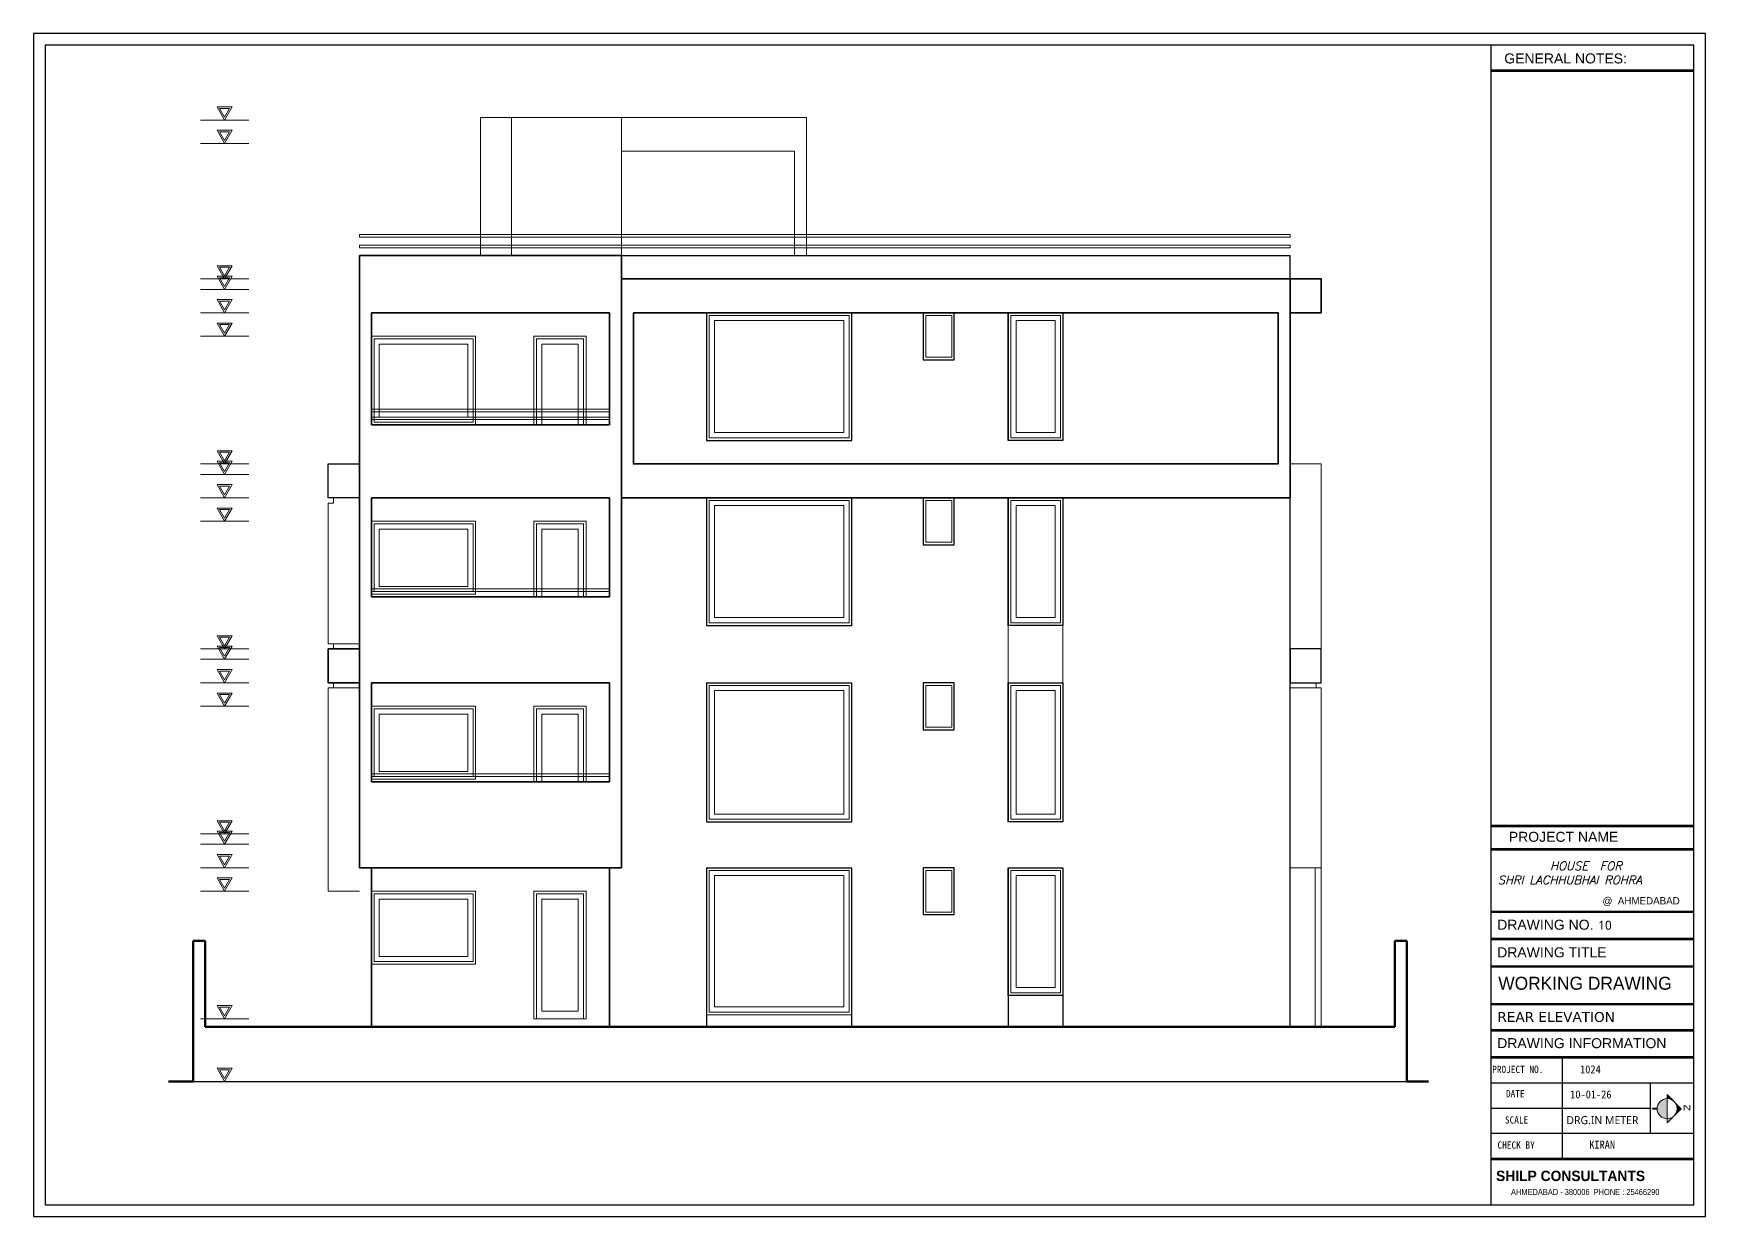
# Model space of a CAD drawing. Extents: x 2450 to 2649, y -7 to 131.
# Drawn here: x 2616.45 to 2648.56, y 6.19 to 28.9 of the extents above; entities that cross this region are included whole.
import ezdxf

# ---------------------------------------------------------------- set-up
doc = ezdxf.new("R2010")
doc.units = 0
doc.header["$MEASUREMENT"] = 0
doc.linetypes.add('1', pattern=[0])
doc.layers.add('A010_FLORES lila', color=181, linetype='Continuous')
for name, color, linetype, lineweight in [('ELE.GROUND LINE - 1', 7, 'Continuous', 70), ('ELEVATION-1', 7, 'Continuous', 35), ('ELEVATION-2', 6, 'Continuous', 30), ('ELEVATION-4', 93, 'Continuous', 18), ('M.S.JALI', 200, 'Continuous', 30), ('NORTH', 1, 'Continuous', 15), ('TEXT', 7, 'Continuous', 13), ('TEXT LVL.', 92, '1', 18), ('TEXT(TITAL)', 213, 'Continuous', 5), ('TITLE-2', 143, 'Continuous', 9), ('WINDOW-LINE', 25, 'Continuous', 9)]:
    doc.layers.add(name, color=color, linetype=linetype, lineweight=lineweight)
for name, color, linetype, lineweight, true_color in [('ELEVATION-3', 7, 'Continuous', 25, 0x3b6978), ('ELEVATION-5', 7, 'Continuous', 13, 0x755fbf), ('ELEVATION-7', 7, 'Continuous', 13, 0xdab334), ('RAILING', 7, 'Continuous', 5, 0x994d00), ('SHEET', 7, 'Continuous', 30, 0x121212)]:
    doc.layers.add(name, color=color, linetype=linetype, lineweight=lineweight, true_color=true_color)
doc.styles.add('ARIAL', font='arial.ttf')
doc.styles.add('ROMANS', font='romans.shx', dxfattribs={"width": 0.8})
doc.styles.get("Standard").update_dxf_attribs({"font": 'malgunsl.ttf'})
doc.styles.add('style2', font='arial.ttf')

# ---------------------------------------------------------------- blocks, each defined once
blk = doc.blocks.new('E35')
at = {"layer": 'TEXT LVL.', "ltscale": 5}
blk.add_line((2469.692, 574.631), (2470.161, 574.631), dxfattribs=at)
for points in [[(2469.926, 574.631), (2470, 574.759), (2469.853, 574.759)], [(2469.926, 574.66), (2469.975, 574.744), (2469.878, 574.744)]]:
    blk.add_lwpolyline(points, close=True, dxfattribs=at)

msp = doc.modelspace()

# ---------------------------------------------------------------- hatches: boundary and pattern name
at = {"layer": 'NORTH'}
h = msp.add_hatch(color=256, dxfattribs=at)
h.paths.add_polyline_path([(2647.818, 8.454, 1), (2647.818, 8.069)])
h.paths.add_polyline_path([(2647.954, 8.125), (2648.09, 8.261), (2647.954, 8.398, -0.414214)])
h.paths.add_polyline_path([(2647.954, 8.125, -0.198912), (2647.818, 8.069), (2647.818, 7.989)])
h.paths.add_polyline_path([(2647.954, 8.398), (2647.818, 8.534), (2647.818, 8.454, -0.198912)])
for points in [[(2647.954, 8.398), (2647.818, 8.534), (2647.818, 8.454, -0.198912)], [(2648.011, 8.261, -0.198912), (2647.954, 8.125), (2648.09, 8.261), (2647.954, 8.398, -0.198912)]]:
    msp.add_hatch(color=256, dxfattribs=at).paths.add_polyline_path(points)

# ---------------------------------------------------------------- linework, layer by layer
at = {"layer": 'A010_FLORES lila', "color": 251, "true_color": 0x636466}
msp.add_line((2619.516, 8.785), (2642.822, 8.785), dxfattribs=at)
at = {"layer": 'ELE.GROUND LINE - 1', "ltscale": 2}
for p, q in [((2619.516, 8.785), (2619.516, 11.485)), ((2619.516, 11.485), (2619.746, 11.485)), ((2619.746, 9.835), (2619.746, 11.485)), ((2642.591, 11.485), (2642.591, 9.835)), ((2642.591, 11.485), (2642.822, 11.485)), ((2642.822, 11.485), (2642.822, 8.785)), ((2619.746, 9.835), (2642.591, 9.835)), ((2619.045, 8.785), (2619.516, 8.785)), ((2642.822, 8.785), (2643.233, 8.785))]:
    msp.add_line(p, q, dxfattribs=at)
at = {"layer": 'ELEVATION-1'}
for p, q in [((2622.71, 19.985), (2622.71, 24.635)), ((2622.71, 24.635), (2627.74, 24.635)), ((2627.74, 19.985), (2627.74, 24.635)), ((2622.94, 21.385), (2622.94, 23.535)), ((2622.94, 23.535), (2627.51, 23.535)), ((2627.51, 23.535), (2627.51, 21.385)), ((2627.51, 21.385), (2622.94, 21.385)), ((2622.71, 12.885), (2622.71, 19.985)), ((2627.51, 19.985), (2622.94, 19.985)), ((2622.94, 18.085), (2622.94, 19.985)), ((2627.51, 19.985), (2627.51, 18.085)), ((2627.74, 12.885), (2627.74, 19.985)), ((2622.94, 18.085), (2627.51, 18.085)), ((2622.11, 17.085), (2622.11, 16.435)), ((2622.11, 17.085), (2622.71, 17.085)), ((2622.11, 16.435), (2622.71, 16.435)), ((2622.94, 16.435), (2627.51, 16.435)), ((2622.94, 14.535), (2622.94, 16.435)), ((2627.51, 14.535), (2627.51, 16.435)), ((2622.94, 14.535), (2627.51, 14.535)), ((2622.71, 12.885), (2627.74, 12.885)), ((2622.94, 12.885), (2622.94, 9.835)), ((2627.51, 12.885), (2627.51, 9.835))]:
    msp.add_line(p, q, dxfattribs=at)
for points in [[(2640.577, 19.985), (2627.74, 19.985), (2627.74, 24.185), (2640.577, 24.185)], [(2627.97, 23.535), (2640.347, 23.535), (2640.347, 20.635), (2627.97, 20.635)]]:
    msp.add_lwpolyline(points, close=True, dxfattribs=at)
msp.add_lwpolyline([(2640.577, 23.535), (2640.577, 24.185), (2641.177, 24.185), (2641.177, 23.535), (2640.577, 23.535)], dxfattribs=at)
at = {"layer": 'ELEVATION-2'}
for p, q in [((2627.74, 24.635), (2640.577, 24.635)), ((2640.577, 24.185), (2640.577, 24.635)), ((2629.375, 23.535), (2629.375, 21.085)), ((2629.375, 23.535), (2632.16, 23.535)), ((2632.16, 21.085), (2632.16, 23.535)), ((2635.167, 23.535), (2635.167, 21.085)), ((2636.217, 23.535), (2636.217, 21.085)), ((2640.577, 9.835), (2640.577, 23.535)), ((2629.375, 21.085), (2632.16, 21.085)), ((2629.375, 19.985), (2629.375, 17.535)), ((2629.375, 19.985), (2632.16, 19.985)), ((2632.16, 17.535), (2632.16, 19.985)), ((2635.167, 19.985), (2635.167, 17.535)), ((2636.217, 19.985), (2636.217, 17.535)), ((2629.375, 17.535), (2632.16, 17.535)), ((2629.375, 16.435), (2629.375, 13.765)), ((2629.375, 16.435), (2632.16, 16.435)), ((2632.16, 13.765), (2632.16, 16.435)), ((2635.167, 16.435), (2635.167, 13.765)), ((2636.217, 16.435), (2636.217, 13.765)), ((2629.375, 13.765), (2632.16, 13.765)), ((2629.375, 12.885), (2629.375, 9.835)), ((2629.375, 12.885), (2632.16, 12.885)), ((2632.16, 9.835), (2632.16, 12.885)), ((2635.167, 12.885), (2635.167, 9.835)), ((2636.217, 12.885), (2636.217, 9.835))]:
    msp.add_line(p, q, dxfattribs=at)
for points in [[(2633.531, 22.635), (2634.131, 22.635), (2634.131, 23.535), (2633.531, 23.535)], [(2635.167, 23.535), (2636.217, 23.535), (2636.217, 21.085), (2635.167, 21.085)], [(2633.531, 19.085), (2634.131, 19.085), (2634.131, 19.985), (2633.531, 19.985)], [(2635.167, 19.985), (2636.217, 19.985), (2636.217, 17.535), (2635.167, 17.535)], [(2633.531, 15.535), (2634.131, 15.535), (2634.131, 16.435), (2633.531, 16.435)], [(2635.167, 16.435), (2636.217, 16.435), (2636.217, 13.765), (2635.167, 13.765)], [(2633.531, 11.985), (2634.131, 11.985), (2634.131, 12.885), (2633.531, 12.885)], [(2635.167, 12.885), (2636.217, 12.885), (2636.217, 10.435), (2635.167, 10.435)]]:
    msp.add_lwpolyline(points, close=True, dxfattribs=at)
at = {"layer": 'ELEVATION-3', "lineweight": 20}
for p, q in [((2625.63, 27.285), (2625.63, 24.635)), ((2625.63, 27.285), (2627.74, 27.285)), ((2627.74, 27.285), (2627.74, 24.635))]:
    msp.add_line(p, q, dxfattribs=at)
at = {"layer": 'ELEVATION-3'}
for p, q in [((2622.94, 18.085), (2627.51, 18.085)), ((2622.94, 14.535), (2627.51, 14.535))]:
    msp.add_line(p, q, dxfattribs=at)
msp.add_lwpolyline([(2622.71, 19.985), (2622.11, 19.985), (2622.11, 20.635), (2622.71, 20.635)], dxfattribs=at)
msp.add_lwpolyline([(2641.177, 17.085), (2640.577, 17.085), (2640.577, 16.435), (2641.177, 16.435)], close=True, dxfattribs=at)
at = {"layer": 'ELEVATION-4'}
for p, q in [((2622.11, 20.635), (2622.11, 19.985)), ((2622.21, 19.985), (2622.21, 19.885)), ((2622.11, 19.885), (2622.11, 17.185)), ((2622.21, 19.885), (2622.11, 19.885)), ((2622.11, 17.185), (2622.71, 17.185)), ((2622.21, 17.185), (2622.21, 17.085)), ((2622.21, 16.435), (2622.21, 16.335)), ((2641.077, 16.435), (2641.077, 16.335)), ((2622.11, 16.335), (2622.11, 12.435)), ((2622.11, 16.335), (2622.71, 16.335)), ((2641.062, 9.835), (2641.062, 12.885)), ((2641.177, 9.835), (2641.177, 12.885)), ((2622.11, 12.435), (2622.71, 12.435))]:
    msp.add_line(p, q, dxfattribs=at)
for points in [[(2629.375, 21.085), (2632.16, 21.085), (2632.16, 23.535), (2629.375, 23.535)], [(2641.177, 16.435), (2640.577, 16.435), (2640.577, 20.635), (2641.177, 20.635)], [(2629.375, 17.535), (2632.16, 17.535), (2632.16, 19.985), (2629.375, 19.985)], [(2629.375, 13.765), (2632.16, 13.765), (2632.16, 16.435), (2629.375, 16.435)], [(2641.177, 12.885), (2641.177, 16.335), (2640.577, 16.335), (2640.577, 12.885)], [(2629.375, 10.065), (2632.16, 10.065), (2632.16, 12.885), (2629.375, 12.885)]]:
    msp.add_lwpolyline(points, close=True, dxfattribs=at)
at = {"layer": 'ELEVATION-5', "lineweight": 20}
for p, q in [((2627.74, 27.285), (2631.29, 27.285)), ((2631.29, 27.285), (2631.29, 24.635)), ((2627.74, 26.635), (2631.06, 26.635)), ((2631.06, 26.635), (2631.06, 24.635))]:
    msp.add_line(p, q, dxfattribs=at)
at = {"layer": 'ELEVATION-7', "lineweight": 20}
for q in [(2625.03, 24.635), (2625.63, 27.285)]:
    msp.add_line((2625.03, 27.285), q, dxfattribs=at)
at = {"layer": 'M.S.JALI', "lineweight": 20}
msp.add_lwpolyline([(2636.217, 16.435), (2635.167, 16.435), (2635.167, 17.535), (2636.217, 17.535)], close=True, dxfattribs=at)
at = {"layer": 'NORTH'}
for p, q in [((2647.818, 8.534), (2647.818, 7.989)), ((2647.818, 8.534), (2648.09, 8.261)), ((2647.626, 8.261), (2647.527, 8.263)), ((2647.626, 8.271), (2647.54, 8.273)), ((2647.626, 8.252), (2647.54, 8.253)), ((2647.818, 7.989), (2648.09, 8.261))]:
    msp.add_line(p, q, dxfattribs=at)
msp.add_circle((2647.818, 8.261), 0.193, dxfattribs=at)
at = {"layer": 'RAILING'}
for points in [[(2627.74, 24.985), (2622.71, 24.985), (2622.71, 25.035), (2627.74, 25.035)], [(2627.74, 24.785), (2622.71, 24.785), (2622.71, 24.835), (2627.74, 24.835)], [(2640.577, 24.985), (2627.74, 24.985), (2627.74, 25.035), (2640.577, 25.035)], [(2640.577, 24.785), (2627.74, 24.785), (2627.74, 24.835), (2640.577, 24.835)], [(2627.51, 21.635), (2622.94, 21.635), (2622.94, 21.685), (2627.51, 21.685)], [(2627.51, 21.485), (2622.94, 21.485), (2622.94, 21.535), (2627.51, 21.535)], [(2627.51, 18.185), (2622.94, 18.185), (2622.94, 18.235), (2627.51, 18.235)], [(2627.51, 14.635), (2622.94, 14.635), (2622.94, 14.685), (2627.51, 14.685)]]:
    msp.add_lwpolyline(points, close=True, dxfattribs=at)
at = {"layer": 'SHEET', "ltscale": 5}
msp.add_line((2644.433, 28.669), (2644.433, 6.419), dxfattribs=at)
at = {"layer": 'SHEET', "color": 152, "ltscale": 5, "true_color": 0x2776bb}
for p, q in [((2644.433, 28.196), (2648.329, 28.196)), ((2644.433, 28.17), (2648.329, 28.17)), ((2644.433, 13.702), (2648.329, 13.702)), ((2644.433, 13.678), (2648.329, 13.678)), ((2644.433, 13.252), (2648.329, 13.252)), ((2644.433, 13.229), (2648.329, 13.229)), ((2644.433, 12.053), (2648.329, 12.053)), ((2644.433, 12.03), (2648.329, 12.03)), ((2644.433, 11.534), (2648.329, 11.534)), ((2644.433, 11.51), (2648.329, 11.51)), ((2644.433, 11.004), (2648.329, 11.004)), ((2644.433, 10.981), (2648.329, 10.981)), ((2644.433, 10.282), (2648.329, 10.282)), ((2644.433, 10.259), (2648.329, 10.259)), ((2644.433, 9.78), (2648.329, 9.78)), ((2644.433, 9.757), (2648.329, 9.757)), ((2644.433, 9.261), (2648.329, 9.261)), ((2644.433, 9.237), (2648.329, 9.237)), ((2645.803, 9.237), (2645.803, 7.31)), ((2644.433, 8.756), (2648.329, 8.756)), ((2647.495, 8.756), (2647.495, 7.792)), ((2644.433, 8.274), (2647.495, 8.274)), ((2644.433, 7.792), (2648.329, 7.792)), ((2644.433, 7.31), (2648.329, 7.31)), ((2644.433, 7.287), (2648.329, 7.287))]:
    msp.add_line(p, q, dxfattribs=at)
at = {"layer": 'SHEET', "ltscale": 5}
for points in [[(2616.449, 28.896), (2616.449, 6.192), (2648.556, 6.192), (2648.556, 28.896)], [(2616.675, 28.669), (2616.675, 6.419), (2648.329, 6.419), (2648.329, 28.669)]]:
    msp.add_lwpolyline(points, close=True, dxfattribs=at)
at = {"layer": 'WINDOW-LINE', "lineweight": 9}
for points in [[(2629.425, 21.135), (2632.11, 21.135), (2632.11, 23.485), (2629.425, 23.485)], [(2633.581, 22.685), (2634.081, 22.685), (2634.081, 23.485), (2633.581, 23.485)], [(2629.525, 21.235), (2632.01, 21.235), (2632.01, 23.385), (2629.525, 23.385)], [(2622.94, 21.385), (2624.94, 21.385), (2624.94, 23.085), (2622.94, 23.085)], [(2622.99, 21.435), (2624.89, 21.435), (2624.89, 23.035), (2622.99, 23.035)], [(2623.09, 21.535), (2624.79, 21.535), (2624.79, 22.935), (2623.09, 22.935)], [(2626.06, 23.085), (2627.06, 23.085), (2627.06, 21.385), (2626.06, 21.385)], [(2626.11, 23.035), (2627.01, 23.035), (2627.01, 21.385), (2626.11, 21.385)], [(2626.21, 22.935), (2626.91, 22.935), (2626.91, 21.385), (2626.21, 21.385)], [(2629.425, 17.585), (2632.11, 17.585), (2632.11, 19.935), (2629.425, 19.935)], [(2633.581, 19.135), (2634.081, 19.135), (2634.081, 19.935), (2633.581, 19.935)], [(2629.525, 17.685), (2632.01, 17.685), (2632.01, 19.835), (2629.525, 19.835)], [(2622.94, 18.135), (2624.94, 18.135), (2624.94, 19.535), (2622.94, 19.535)], [(2622.99, 18.185), (2624.89, 18.185), (2624.89, 19.485), (2622.99, 19.485)], [(2623.09, 18.285), (2624.79, 18.285), (2624.79, 19.385), (2623.09, 19.385)], [(2626.06, 19.535), (2627.06, 19.535), (2627.06, 18.085), (2626.06, 18.085)], [(2626.11, 19.485), (2627.01, 19.485), (2627.01, 18.085), (2626.11, 18.085)], [(2626.21, 19.385), (2626.91, 19.385), (2626.91, 18.085), (2626.21, 18.085)], [(2629.425, 13.815), (2632.11, 13.815), (2632.11, 16.385), (2629.425, 16.385)], [(2633.581, 15.585), (2634.081, 15.585), (2634.081, 16.385), (2633.581, 16.385)], [(2629.525, 13.915), (2632.01, 13.915), (2632.01, 16.285), (2629.525, 16.285)], [(2622.94, 14.585), (2624.94, 14.585), (2624.94, 15.985), (2622.94, 15.985)], [(2622.99, 14.635), (2624.89, 14.635), (2624.89, 15.935), (2622.99, 15.935)], [(2623.09, 14.735), (2624.79, 14.735), (2624.79, 15.835), (2623.09, 15.835)], [(2626.06, 15.985), (2627.06, 15.985), (2627.06, 14.535), (2626.06, 14.535)], [(2626.11, 15.935), (2627.01, 15.935), (2627.01, 14.535), (2626.11, 14.535)], [(2626.21, 15.835), (2626.91, 15.835), (2626.91, 14.535), (2626.21, 14.535)], [(2629.425, 10.115), (2632.11, 10.115), (2632.11, 12.835), (2629.425, 12.835)], [(2629.525, 10.215), (2632.01, 10.215), (2632.01, 12.735), (2629.525, 12.735)], [(2633.581, 12.035), (2634.081, 12.035), (2634.081, 12.835), (2633.581, 12.835)], [(2622.94, 11.035), (2624.94, 11.035), (2624.94, 12.435), (2622.94, 12.435)], [(2622.99, 11.085), (2624.89, 11.085), (2624.89, 12.385), (2622.99, 12.385)], [(2623.09, 11.185), (2624.79, 11.185), (2624.79, 12.285), (2623.09, 12.285)], [(2626.06, 9.985), (2627.06, 9.985), (2627.06, 12.435), (2626.06, 12.435)], [(2626.11, 9.985), (2627.01, 9.985), (2627.01, 12.385), (2626.11, 12.385)], [(2626.21, 10.135), (2626.91, 10.135), (2626.91, 12.285), (2626.21, 12.285)]]:
    msp.add_lwpolyline(points, close=True, dxfattribs=at)
at = {"layer": 'WINDOW-LINE'}
for points in [[(2635.217, 23.485), (2636.167, 23.485), (2636.167, 21.135), (2635.217, 21.135)], [(2635.317, 23.385), (2636.067, 23.385), (2636.067, 21.235), (2635.317, 21.235)], [(2635.217, 19.935), (2636.167, 19.935), (2636.167, 17.585), (2635.217, 17.585)], [(2635.317, 19.835), (2636.067, 19.835), (2636.067, 17.685), (2635.317, 17.685)], [(2635.217, 16.385), (2636.167, 16.385), (2636.167, 13.815), (2635.217, 13.815)], [(2635.317, 16.285), (2636.067, 16.285), (2636.067, 13.915), (2635.317, 13.915)], [(2635.217, 12.835), (2636.167, 12.835), (2636.167, 10.485), (2635.217, 10.485)], [(2635.317, 12.735), (2636.067, 12.735), (2636.067, 10.585), (2635.317, 10.585)]]:
    msp.add_lwpolyline(points, close=True, dxfattribs=at)

# ---------------------------------------------------------------- block references
at = {"layer": 'TEXT LVL.', "xscale": 1.97923414518377, "yscale": 1.97923414518377, "zscale": 1.97923414518377}
for p in [(-2268.444, -1110.094), (-2268.444, -1110.544), (-2268.444, -1113.144), (-2268.444, -1113.344), (-2268.444, -1113.794), (-2268.444, -1114.244), (-2268.444, -1116.694), (-2268.444, -1116.894), (-2268.444, -1117.344), (-2268.444, -1117.794), (-2268.444, -1120.244), (-2268.444, -1120.444), (-2268.444, -1120.894), (-2268.444, -1121.344), (-2268.444, -1123.794), (-2268.444, -1123.994), (-2268.444, -1124.444), (-2268.444, -1124.894), (-2268.444, -1127.344), (-2268.444, -1128.544)]:
    msp.add_blockref('E35', p, dxfattribs=at)

# ---------------------------------------------------------------- texts
at = {"layer": 'TEXT', "style": 'ARIAL', "width": 1.534186}
msp.add_text('N ', height=0.1029, dxfattribs=at).set_placement((2648.12, 8.232))
at = {"layer": 'TEXT(TITAL)', "color": 251, "true_color": 0x636466}
msp.add_text('DRG.IN METER', height=0.15369, dxfattribs=at).set_placement((2645.884, 7.965))
at = {"layer": 'TEXT(TITAL)', "ltscale": 5, "char_height": 0.19211, "attachment_point": 1}
for s, width, insert in [('{\\fArial|b0|i0|c0|p34;GENERAL NOTES:}', 4.08255, (2644.691, 28.513)), ('{\\fArial|b0|i0|c0|p34;PROJECT NAME}', 4.08255, (2644.779, 13.575)), ('{\\fArial|b0|i0|c0|p34;DRAWING NO.}', 4.08255, (2644.555, 11.888)), ('{\\fArial|b0|i0|c0|p34;DRAWING TITLE}', 4.08255, (2644.555, 11.358)), ('{\\fArial|b0|i0|c0|p34;DRAWING INFORMATION}', 6.23842, (2644.555, 9.615))]:
    msp.add_mtext_dynamic_manual_height_columns(s, width=width, gutter_width=0.953, heights=[0], dxfattribs=dict(at, insert=insert))
at = {"layer": 'TEXT(TITAL)', "color": 30, "ltscale": 5, "true_color": 0xf8991e, "attachment_point": 1}
for s, width, insert, char_height in [('10', 0.46566, (2646.497, 11.869), 0.1729), ('{\\fMicrosoft Himalaya|b0|i0|c0|p2;WORKING DRAWING }', 4.08255, (2644.576, 10.793), 0.24897)]:
    msp.add_mtext_dynamic_manual_height_columns(s, width=width, gutter_width=0.953, heights=[0], dxfattribs=dict(at, insert=insert, char_height=char_height))
at = {"layer": 'TEXT(TITAL)', "color": 215, "ltscale": 5, "true_color": 0xa953a0, "insert": (2644.558, 10.117), "char_height": 0.19019, "attachment_point": 1}
msp.add_mtext_dynamic_manual_height_columns('{\\fVerdana|b0|i0|c0|p34;\\C240;\\c2367469;REAR ELEV\\fArial|b0|i0|c0|p34;A\\fVerdana|b0|i0|c0|p34;TION}', width=4.08255, gutter_width=0.953, heights=[0], dxfattribs=at)
at = {"layer": 'TEXT(TITAL)', "color": 165, "ltscale": 5, "true_color": 0x5e67af, "char_height": 0.13832, "attachment_point": 1}
for s, width, insert in [('{\\fDotumChe|b0|i0|c0|p49;PROJECT NO.}', 1.86423, (2644.459, 9.085)), ('{\\fDotumChe|b0|i0|c0|p49;DATE}', 0.98774, (2644.723, 8.618)), ('{\\fDotumChe|b0|i0|c0|p49;SCALE}', 0.98774, (2644.704, 8.115)), ('{\\fDotumChe|b0|i0|c0|p49;CHECK BY}', 1.86423, (2644.561, 7.633))]:
    msp.add_mtext_dynamic_manual_height_columns(s, width=width, gutter_width=0.953, heights=[0], dxfattribs=dict(at, insert=insert))
at = {"layer": 'TEXT(TITAL)', "color": 251, "ltscale": 5, "true_color": 0x636466, "char_height": 0.15369, "attachment_point": 1}
for s, width, heights, insert in [('{\\fDotumChe|b0|i0|c0|p49;1024}', 1.86423, [0], (2646.146, 9.093)), ('{\\fDotumChe|b0|i0|c0|p49;10-01-26}', 1.9202, [0.102], (2645.956, 8.612)), ('{\\fDotumChe|b0|i0|c0|p49;KIRAN}', 1.86423, [0], (2646.322, 7.648))]:
    msp.add_mtext_dynamic_manual_height_columns(s, width=width, gutter_width=0.953, heights=heights, dxfattribs=dict(at, insert=insert))
at = {"layer": 'TEXT(TITAL)', "color": 146, "ltscale": 5, "true_color": 0x105689, "insert": (2644.533, 7.071), "char_height": 0.19855, "attachment_point": 1}
msp.add_mtext_dynamic_manual_height_columns('{\\fCopperplate Gothic Bold|b0|i0|c0|p34;SHILP CONSULTANTS}', width=7.6601, gutter_width=0.946, heights=[0], dxfattribs=at)
at = {"layer": 'TEXT(TITAL)', "ltscale": 5, "insert": (2644.821, 6.721), "char_height": 0.11693, "width": 5.39602, "attachment_point": 1, "style": 'ROMANS'}
msp.add_mtext('{\\fMV Boli|b0|i0|c0|p2;AHMEDABAD - 380006  PHONE : 25466290}', dxfattribs=at)
at = {"layer": 'TITLE-2', "color": 18, "ltscale": 5, "true_color": 0x000000, "attachment_point": 1, "style": 'style2'}
for s, insert, char_height, width in [('\\pi3.04989;{\\Fitalic|c0;  HOUSE  FOR \\P\\pi2.26537;SHRI LACHHUBHAI ROHRA}', (2642.3, 13.003), 0.16231, 8.148), ('\\pi2.68852;{\\fVijaya|b0|i0|c0|p34;@  AHMEDABAD}', (2643.889, 12.321), 0.14024, 7.03987)]:
    msp.add_mtext(s, dxfattribs=dict(at, insert=insert, char_height=char_height, width=width))

doc.saveas('drawing.dxf')
